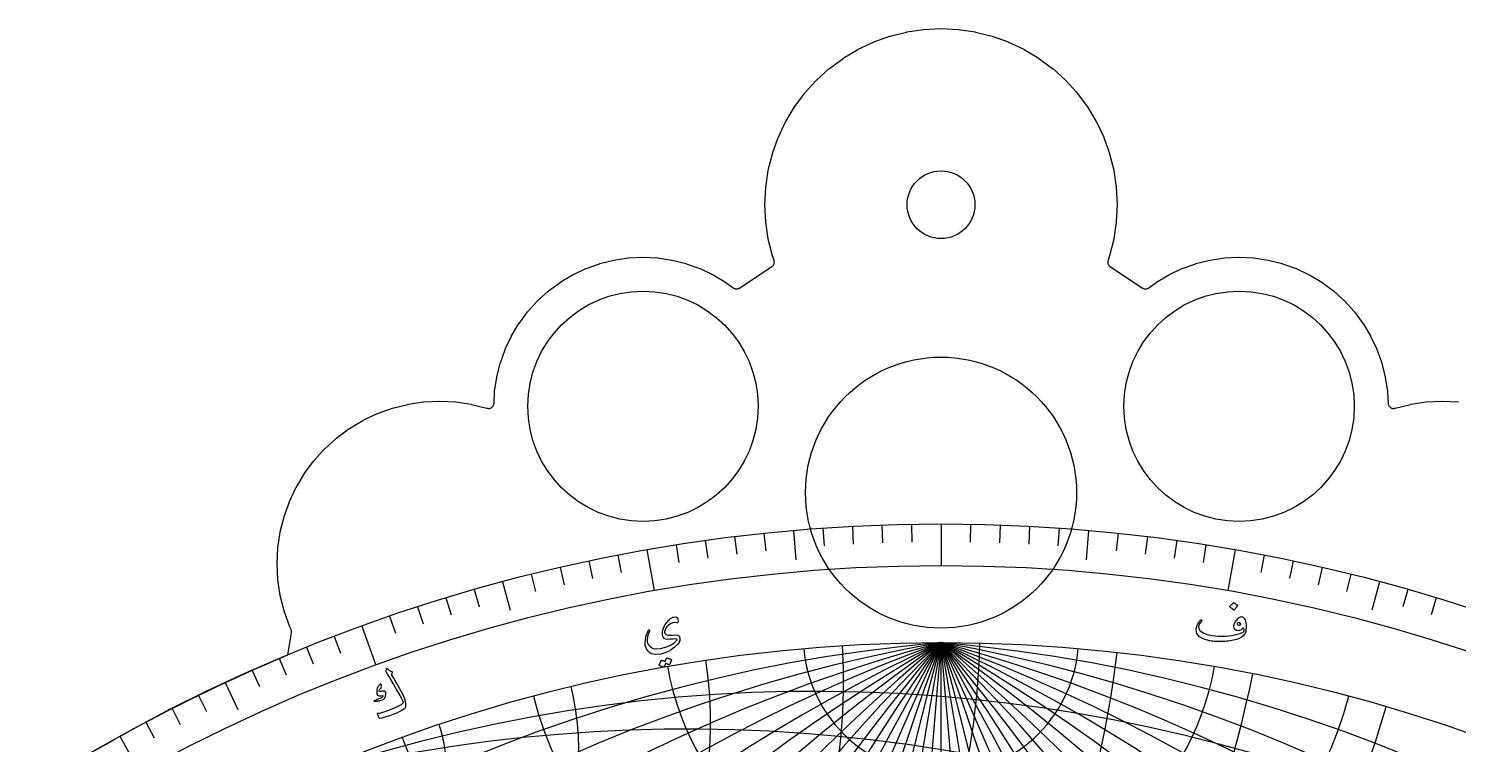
# Model space of a CAD drawing. Header units: millimetres. Extents: x -92 to 92, y -92 to 120.
# Drawn here: x -49.8 to 28.3, y 80.5 to 119.6 of the extents above; entities that cross this region are included whole.
import ezdxf

# ---------------------------------------------------------------- set-up
doc = ezdxf.new("R2010")
doc.units = ezdxf.units.MM
for name, color, linetype in [('CUT_INNER', 6, 'Continuous'), ('CUT_OUTER', 1, 'Continuous'), ('ENGRAVE', 7, 'Continuous'), ('ENGRAVE_FINE', 8, 'Continuous'), ('TEXT', 5, 'Continuous')]:
    doc.layers.add(name, color=color, linetype=linetype)

msp = doc.modelspace()

# ---------------------------------------------------------------- linework, layer by layer
at = {"layer": 'CUT_INNER'}
for centre, radius in [((0, 109.9377), 1.85), ((-16.28, 98.9302), 6.29), ((16.28, 98.9302), 6.29), ((0, 94.2127), 7.4)]:
    msp.add_circle(centre, radius, dxfattribs=at)
at = {"layer": 'CUT_OUTER'}
msp.add_lwpolyline([(-46.0861, 80.2018), (-45.5931, 80.483), (-45.0984, 80.7613), (-44.602, 81.0365), (-44.1039, 81.3086), (-43.6042, 81.5777), (-43.1028, 81.8437), (-42.5998, 82.1067), (-42.0952, 82.3665), (-41.589, 82.6232), (-41.0813, 82.8769), (-40.572, 83.1274), (-40.0612, 83.3748), (-39.5488, 83.619), (-39.035, 83.8601), (-38.5197, 84.098), (-38.003, 84.3328), (-37.4848, 84.5644), (-36.9652, 84.7928), (-36.4443, 85.018), (-35.9219, 85.24), (-35.6722, 85.3444), (-35.4693, 86.5616), (-35.4659, 86.5917), (-35.4655, 86.622), (-35.4681, 86.6523), (-35.4738, 86.6821), (-35.4825, 86.7111), (-35.4941, 86.7392), (-35.5809, 86.9228), (-35.5865, 86.9364), (-35.8751, 87.743), (-35.8794, 87.7571), (-36.0876, 88.5881), (-36.0905, 88.6025), (-36.2162, 89.45), (-36.2176, 89.4646), (-36.2596, 90.3203), (-36.2596, 90.335), (-36.2176, 91.1907), (-36.2162, 91.2053), (-36.0905, 92.0528), (-36.0876, 92.0672), (-35.8794, 92.8982), (-35.8751, 92.9123), (-35.5865, 93.7189), (-35.5809, 93.7325), (-35.2146, 94.507), (-35.2077, 94.52), (-34.7672, 95.2548), (-34.7591, 95.267), (-34.2487, 95.9551), (-34.2394, 95.9665), (-33.6641, 96.6013), (-33.6537, 96.6117), (-33.0189, 97.187), (-33.0075, 97.1964), (-32.3194, 97.7067), (-32.3071, 97.7149), (-31.5723, 98.1553), (-31.5593, 98.1623), (-30.7849, 98.5286), (-30.7713, 98.5342), (-29.9647, 98.8228), (-29.9506, 98.8271), (-29.1195, 99.0352), (-29.1051, 99.0381), (-28.2577, 99.1638), (-28.243, 99.1653), (-27.3874, 99.2073), (-27.3726, 99.2073), (-26.517, 99.1653), (-26.5023, 99.1638), (-25.6549, 99.0381), (-25.6405, 99.0352), (-24.8094, 98.8271), (-24.7986, 98.8238), (-24.7708, 98.8168), (-24.7424, 98.8125), (-24.7138, 98.8109), (-24.6852, 98.812), (-24.6568, 98.8159), (-24.6289, 98.8225), (-24.6017, 98.8317), (-24.5756, 98.8434), (-24.5507, 98.8576), (-24.5272, 98.8741), (-24.5055, 98.8928), (-24.4856, 98.9134), (-24.4678, 98.9359), (-24.4522, 98.96), (-24.439, 98.9854), (-24.4282, 99.012), (-24.4201, 99.0395), (-24.4146, 99.0676), (-24.4118, 99.0961), (-24.3812, 99.7207), (-24.3797, 99.7353), (-24.2647, 100.5109), (-24.2618, 100.5253), (-24.0713, 101.2859), (-24.067, 101.3), (-23.8029, 102.0383), (-23.7972, 102.0519), (-23.462, 102.7607), (-23.4551, 102.7736), (-23.0519, 103.4462), (-23.0438, 103.4584), (-22.5767, 104.0882), (-22.5674, 104.0996), (-22.0408, 104.6805), (-22.0304, 104.6909), (-21.4494, 105.2175), (-21.438, 105.2268), (-20.8083, 105.6939), (-20.796, 105.7021), (-20.1235, 106.1052), (-20.1105, 106.1121), (-19.4017, 106.4474), (-19.3881, 106.453), (-18.6499, 106.7172), (-18.6358, 106.7214), (-17.8752, 106.912), (-17.8608, 106.9148), (-17.0851, 107.0299), (-17.0705, 107.0313), (-16.2874, 107.0698), (-16.2726, 107.0698), (-15.4895, 107.0313), (-15.4749, 107.0299), (-14.6992, 106.9148), (-14.6848, 106.912), (-13.9242, 106.7214), (-13.9101, 106.7172), (-13.1719, 106.453), (-13.1583, 106.4474), (-12.4495, 106.1121), (-12.4365, 106.1052), (-11.764, 105.7021), (-11.7517, 105.6939), (-11.3504, 105.3963), (-11.325, 105.3793), (-11.2979, 105.3651), (-11.2696, 105.3537), (-11.2403, 105.3452), (-11.2102, 105.3397), (-11.1798, 105.3373), (-11.1492, 105.3381), (-11.1189, 105.3419), (-11.0892, 105.3488), (-11.0603, 105.3587), (-11.0325, 105.3714), (-11.0062, 105.387), (-9.2377, 106.5561), (-9.2148, 106.573), (-9.1935, 106.5919), (-9.1741, 106.6128), (-9.1567, 106.6354), (-9.1416, 106.6595), (-9.1288, 106.685), (-9.1186, 106.7116), (-9.1109, 106.739), (-9.1058, 106.7671), (-9.1034, 106.7955), (-9.1037, 106.8239), (-9.1067, 106.8523), (-9.1124, 106.8802), (-9.1207, 106.9075), (-9.2033, 107.1382), (-9.2076, 107.1523), (-9.4334, 108.0537), (-9.4362, 108.0682), (-9.5726, 108.9874), (-9.574, 109.0021), (-9.6196, 109.9303), (-9.6196, 109.945), (-9.574, 110.8732), (-9.5726, 110.8879), (-9.4362, 111.8071), (-9.4334, 111.8216), (-9.2076, 112.723), (-9.2033, 112.7371), (-8.8902, 113.6121), (-8.8846, 113.6257), (-8.4872, 114.4658), (-8.4803, 114.4788), (-8.0025, 115.2759), (-7.9944, 115.2882), (-7.4407, 116.0346), (-7.4314, 116.046), (-6.8073, 116.7346), (-6.7969, 116.745), (-6.1083, 117.3691), (-6.0969, 117.3784), (-5.3505, 117.932), (-5.3383, 117.9402), (-4.5412, 118.4179), (-4.5282, 118.4249), (-3.6881, 118.8222), (-3.6745, 118.8279), (-2.7995, 119.1409), (-2.7854, 119.1452), (-1.8839, 119.371), (-1.8695, 119.3739), (-0.9502, 119.5102), (-0.9356, 119.5117), (-0.0074, 119.5573), (0.0074, 119.5573), (0.9356, 119.5117), (0.9502, 119.5102), (1.8695, 119.3739), (1.8839, 119.371), (2.7854, 119.1452), (2.7995, 119.1409), (3.6745, 118.8279), (3.6881, 118.8222), (4.5282, 118.4249), (4.5412, 118.4179), (5.3383, 117.9402), (5.3505, 117.932), (6.0969, 117.3784), (6.1083, 117.3691), (6.7969, 116.745), (6.8073, 116.7346), (7.4314, 116.046), (7.4407, 116.0346), (7.9944, 115.2882), (8.0025, 115.2759), (8.4803, 114.4788), (8.4872, 114.4658), (8.8846, 113.6257), (8.8902, 113.6121), (9.2033, 112.7371), (9.2076, 112.723), (9.4334, 111.8216), (9.4362, 111.8071), (9.5726, 110.8879), (9.574, 110.8732), (9.6196, 109.945), (9.6196, 109.9303), (9.574, 109.0021), (9.5726, 108.9874), (9.4362, 108.0682), (9.4334, 108.0537), (9.2076, 107.1523), (9.2033, 107.1382), (9.1207, 106.9075), (9.1124, 106.8802), (9.1067, 106.8523), (9.1037, 106.8239), (9.1034, 106.7955), (9.1058, 106.7671), (9.1109, 106.739), (9.1186, 106.7116), (9.1288, 106.685), (9.1416, 106.6595), (9.1567, 106.6354), (9.1741, 106.6128), (9.1935, 106.5919), (9.2148, 106.573), (9.2377, 106.5561), (11.0062, 105.387), (11.0325, 105.3714), (11.0603, 105.3587), (11.0892, 105.3488), (11.1189, 105.3419), (11.1492, 105.3381), (11.1798, 105.3373), (11.2102, 105.3397), (11.2403, 105.3452), (11.2696, 105.3537), (11.2979, 105.3651), (11.325, 105.3793), (11.3504, 105.3963), (11.7517, 105.6939), (11.764, 105.7021), (12.4365, 106.1052), (12.4495, 106.1121), (13.1583, 106.4474), (13.1719, 106.453), (13.9101, 106.7172), (13.9242, 106.7214), (14.6848, 106.912), (14.6992, 106.9148), (15.4749, 107.0299), (15.4895, 107.0313), (16.2726, 107.0698), (16.2874, 107.0698), (17.0705, 107.0313), (17.0851, 107.0299), (17.8608, 106.9148), (17.8752, 106.912), (18.6358, 106.7214), (18.6499, 106.7172), (19.3881, 106.453), (19.4017, 106.4474), (20.1105, 106.1121), (20.1235, 106.1052), (20.796, 105.7021), (20.8083, 105.6939), (21.438, 105.2268), (21.4494, 105.2175), (22.0304, 104.6909), (22.0408, 104.6805), (22.5674, 104.0996), (22.5767, 104.0882), (23.0438, 103.4584), (23.0519, 103.4462), (23.4551, 102.7736), (23.462, 102.7607), (23.7972, 102.0519), (23.8029, 102.0383), (24.067, 101.3), (24.0713, 101.2859), (24.2618, 100.5253), (24.2647, 100.5109), (24.3797, 99.7353), (24.3812, 99.7207), (24.4118, 99.0961), (24.4146, 99.0676), (24.4201, 99.0395), (24.4282, 99.012), (24.439, 98.9854), (24.4522, 98.96), (24.4678, 98.9359), (24.4856, 98.9134), (24.5055, 98.8928), (24.5272, 98.8741), (24.5507, 98.8576), (24.5756, 98.8434), (24.6017, 98.8317), (24.6289, 98.8225), (24.6568, 98.8159), (24.6852, 98.812), (24.7138, 98.8109), (24.7424, 98.8125), (24.7708, 98.8168), (24.7986, 98.8238), (24.8094, 98.8271), (25.6405, 99.0352), (25.6549, 99.0381), (26.5023, 99.1638), (26.517, 99.1653), (27.3726, 99.2073), (27.3874, 99.2073), (28.243, 99.1653), (28.2577, 99.1638)], dxfattribs=at)
at = {"layer": 'ENGRAVE'}
for points in [[(-8.0619, 92.148), (-7.9208, 90.5354)], [(0, 92.5), (0, 90.2338)], [(8.0619, 92.148), (7.9208, 90.5354)], [(-16.0625, 91.0947), (-15.6689, 88.8629)], [(16.0625, 91.0947), (15.6689, 88.8629)], [(-23.9408, 89.3481), (-23.5218, 87.7845)], [(23.9408, 89.3481), (23.5218, 87.7845)], [(-31.6369, 86.9216), (-30.8618, 84.792)], [(0, -86.025), (0, 86.025)], [(-39.0922, 83.8335), (-38.4081, 82.3664)]]:
    msp.add_lwpolyline(points, dxfattribs=at)
for radius in [92.5, 90.2338, 86.025, 86.025]:
    msp.add_circle((0, 0), radius, dxfattribs=at)
for centre, radius, start, end in [((15.1685, 0), 87.3521, 100, 260), ((31.3105, 0), 91.5459, 110, 250), ((49.6666, 0), 99.3331, 120, 240), ((72.1835, 0), 112.2977, 130, 230), ((102.5206, 0), 133.8311, 140, 220), ((148.9997, 0), 172.05, 150, 210), ((236.3517, 0), 251.5203, 160, 200), ((487.872, 0), 495.3982, 170, 190), ((-487.872, 0), 495.3982, 350, 10), ((-236.3517, 0), 251.5203, 340, 20), ((-148.9997, 0), 172.05, 330, 30), ((-102.5206, 0), 133.8311, 320, 40), ((-72.1835, 0), 112.2977, 310, 50), ((-49.6666, 0), 99.3331, 300, 60), ((-31.3105, 0), 91.5459, 290, 70), ((-15.1685, 0), 87.3521, 280, 80), ((0, 87.3521), 15.1685, 190, 350), ((0, 91.5459), 31.3105, 200, 340)]:
    msp.add_arc(centre, radius, start, end, dxfattribs=at)
at = {"layer": 'ENGRAVE_FINE'}
for points in [[(-6.4525, 92.2747), (-6.3847, 91.3058)], [(-4.8411, 92.3732), (-4.7902, 91.4033)], [(-3.2282, 92.4437), (-3.1943, 91.473)], [(-1.6143, 92.4859), (-1.5974, 91.5148)], [(1.6143, 92.4859), (1.5974, 91.5148)], [(3.2282, 92.4437), (3.1943, 91.473)], [(4.8411, 92.3732), (4.7902, 91.4033)], [(6.4525, 92.2747), (6.3847, 91.3058)], [(-12.8735, 91.5998), (-12.7383, 90.638)], [(-11.2729, 91.8105), (-11.1545, 90.8465)], [(-9.6689, 91.9933), (-9.5674, 91.0273)], [(9.6689, 91.9933), (9.5674, 91.0273)], [(11.2729, 91.8105), (11.1545, 90.8465)], [(12.8735, 91.5998), (12.7383, 90.638)], [(-17.6498, 90.8005), (-17.4645, 89.8471)], [(-14.4702, 91.3612), (-14.3183, 90.4019)], [(14.4702, 91.3612), (14.3183, 90.4019)], [(17.6498, 90.8005), (17.4645, 89.8471)], [(-20.808, 90.1292), (-20.5895, 89.1829)], [(-19.2318, 90.4787), (-19.0299, 89.5286)], [(19.2318, 90.4787), (19.0299, 89.5286)], [(20.808, 90.1292), (20.5895, 89.1829)], [(-22.3778, 89.7524), (-22.1428, 88.81)], [(22.3778, 89.7524), (22.1428, 88.81)], [(-27.0444, 88.4582), (-26.7604, 87.5294)], [(-25.4965, 88.9167), (-25.2287, 87.9831)], [(25.4965, 88.9167), (25.2287, 87.9831)], [(27.0444, 88.4582), (26.7604, 87.5294)], [(-30.1151, 87.4605), (-29.7988, 86.5421)], [(-28.5841, 87.9727), (-28.2839, 87.049)], [(-33.149, 86.3562), (-32.801, 85.4494)], [(-36.1426, 85.1467), (-35.7631, 84.2527)], [(-34.6511, 85.7645), (-34.2873, 84.864)], [(-37.6231, 84.503), (-37.2281, 83.6157)], [(-40.5493, 83.1384), (-40.1236, 82.2655)], [(-41.9941, 82.4181), (-41.5532, 81.5527)], [(-43.4261, 81.6727), (-42.9701, 80.8151)], [(-44.8449, 80.9023), (-44.374, 80.0528)]]:
    msp.add_lwpolyline(points, dxfattribs=at)
for centre, radius, start, end in [((7.5262, 0), 86.3536, 95, 265), ((23.0503, 0), 89.0596, 105, 255), ((-37.9751, 86.9904), 40.1141, 228.583333, 358.583333), ((40.1141, 0), 94.9181, 115, 245), ((60.2354, 0), 105.0171, 125, 235), ((86.025, 0), 121.6577, 135, 225), ((122.8564, 0), 149.98, 145, 215), ((184.4812, 0), 203.5525, 155, 205), ((321.0497, 0), 332.3751, 165, 195), ((983.2702, 0), 987.0262, 175, 185), ((-983.2702, 0), 987.0262, 355, 5), ((-321.0497, 0), 332.3751, 345, 15), ((-184.4812, 0), 203.5525, 335, 25), ((-122.8564, 0), 149.98, 325, 35), ((-86.025, 0), 121.6577, 315, 45), ((-60.2354, 0), 105.0171, 305, 55), ((-40.1141, 0), 94.9181, 295, 65), ((-23.0503, 0), 89.0596, 285, 75), ((-7.5262, 0), 86.3536, 275, 85), ((-39.7414, 91.0367), 49.6666, 233.583333, 353.583333), ((-36.6259, 83.8999), 31.3105, 223.583333, 3.583333), ((0, 86.3536), 7.5262, 185, 355), ((-35.6312, 81.6213), 23.0503, 218.583333, 8.583333), ((-42.0155, 96.246), 60.2354, 238.583333, 348.583333), ((-34.948, 80.0564), 15.1685, 213.583333, 13.583333), ((-6.8976, -3.0111), 86.3536, 298.583333, 108.583334), ((0, 89.0596), 23.0503, 195, 345), ((-44.9283, 102.9185), 72.1835, 243.583333, 343.583333), ((-34.5486, 79.1413), 7.5262, 208.583333, 18.583334), ((-13.9016, -6.0687), 87.3521, 303.583333, 103.583333)]:
    msp.add_arc(centre, radius, start, end, dxfattribs=at)
at = {"layer": 'TEXT'}
for points in [[(15.9655, 88.201), (15.9701, 88.2041), (15.9761, 88.2054), (15.9833, 88.2049), (15.9918, 88.2026), (16.0484, 88.1672), (16.1005, 88.127), (16.148, 88.0821), (16.191, 88.0324), (16.1947, 88.0254), (16.1957, 88.0188), (16.194, 88.0127), (16.1896, 88.0072), (15.9995, 87.7999), (15.993, 87.7953), (15.9858, 87.7953), (15.9777, 87.7997), (15.9688, 87.8087), (15.9611, 87.8165), (15.9489, 87.8282), (15.9322, 87.844), (15.911, 87.8638), (15.8848, 87.8876), (15.8532, 87.9156), (15.8164, 87.9477), (15.7742, 87.9839), (15.7687, 87.9897), (15.7664, 87.9949), (15.7673, 87.9995), (15.7712, 88.0036)], [(-14.4352, 87.099), (-14.5412, 87.1157), (-14.6535, 87.0983), (-14.7719, 87.0467), (-14.8964, 86.9609), (-14.9719, 86.8863), (-15.0309, 86.8026), (-15.0734, 86.7098), (-15.0996, 86.6078), (-15.1005, 86.5882), (-15.0975, 86.5684), (-15.0905, 86.5486), (-15.0795, 86.5286), (-15.0191, 86.4712), (-14.9285, 86.4356), (-14.8076, 86.4218), (-14.6565, 86.4297), (-14.5077, 86.4387), (-14.3967, 86.4281), (-14.3237, 86.3979), (-14.2886, 86.3484), (-14.2671, 86.236), (-14.2725, 86.1319), (-14.3048, 86.036), (-14.364, 85.9484), (-14.5652, 85.753), (-14.7874, 85.596), (-15.0309, 85.477), (-15.2961, 85.3959), (-15.5955, 85.3632), (-15.8334, 85.4126), (-16.01, 85.5447), (-16.1253, 85.7597), (-16.1531, 85.8844), (-16.1607, 86.024), (-16.1481, 86.1786), (-16.115, 86.3482), (-16.1013, 86.3961), (-16.0868, 86.4426), (-16.0714, 86.4877), (-16.0551, 86.5314), (-16.0378, 86.5738), (-16.0192, 86.6153), (-15.9995, 86.6558), (-15.9786, 86.6953), (-15.9665, 86.7123), (-15.9544, 86.7204), (-15.9424, 86.7199), (-15.9303, 86.7106), (-15.9221, 86.6977), (-15.9182, 86.6841), (-15.9186, 86.6697), (-15.9232, 86.6545), (-16.0123, 86.427), (-16.053, 86.229), (-16.0459, 86.0607), (-15.9911, 85.9219), (-15.8731, 85.7868), (-15.7217, 85.704), (-15.5367, 85.6733), (-15.318, 85.6943), (-15.0456, 85.7655), (-14.8065, 85.8661), (-14.6004, 85.9965), (-14.4273, 86.157), (-14.4174, 86.1697), (-14.4148, 86.1813), (-14.4194, 86.1916), (-14.4314, 86.2007), (-14.4761, 86.2139), (-14.5505, 86.2188), (-14.6548, 86.2155), (-14.7888, 86.2037), (-14.9262, 86.1971), (-15.0343, 86.2105), (-15.1131, 86.2441), (-15.1628, 86.2978), (-15.1933, 86.3658), (-15.2115, 86.4395), (-15.2171, 86.5191), (-15.2103, 86.6044), (-15.1695, 86.7767), (-15.0995, 86.941), (-15.0002, 87.097), (-14.8715, 87.2449), (-14.8366, 87.2806), (-14.8022, 87.3122), (-14.7683, 87.3398), (-14.7349, 87.3634), (-14.7022, 87.383), (-14.6704, 87.3988), (-14.6396, 87.4109), (-14.6098, 87.4193), (-14.4893, 87.428), (-14.408, 87.3885), (-14.366, 87.3007), (-14.3632, 87.1649), (-14.3716, 87.1268), (-14.3864, 87.1031), (-14.4076, 87.0938), (-14.4352, 87.099)], [(16.3976, 87.4396), (16.4606, 87.4323), (16.5178, 87.397), (16.5692, 87.3337), (16.6149, 87.2423), (16.6492, 87.1281), (16.6668, 86.9963), (16.6677, 86.847), (16.6518, 86.6802), (16.6422, 86.6204), (16.6275, 86.566), (16.6079, 86.5169), (16.5833, 86.4732), (16.5105, 86.3904), (16.4116, 86.317), (16.2868, 86.2527), (16.1361, 86.1976), (16.0527, 86.1744), (15.9672, 86.1538), (15.8797, 86.1356), (15.7901, 86.1199), (15.6982, 86.1067), (15.6039, 86.0961), (15.5072, 86.088), (15.408, 86.0825), (15.3088, 86.0792), (15.2122, 86.0779), (15.1182, 86.0787), (15.0268, 86.0815), (14.9377, 86.0865), (14.8509, 86.0941), (14.7663, 86.1042), (14.6839, 86.1168), (14.3459, 86.2025), (14.1087, 86.3343), (13.972, 86.513), (13.9363, 86.7392), (13.9421, 86.7894), (13.9542, 86.8457), (13.9724, 86.9083), (13.9967, 86.9769), (14.0303, 87.0513), (14.0718, 87.1219), (14.121, 87.1889), (14.1781, 87.2523), (14.1862, 87.2593), (14.1952, 87.2638), (14.2049, 87.2658), (14.2153, 87.2653), (14.225, 87.2623), (14.2323, 87.257), (14.2372, 87.2492), (14.2398, 87.2391), (14.24, 87.2283), (14.238, 87.2187), (14.2339, 87.2103), (14.2275, 87.203), (14.117, 87.0523), (14.0664, 86.9165), (14.0754, 86.7956), (14.1438, 86.6897), (14.3117, 86.5633), (14.5324, 86.4681), (14.8059, 86.4038), (15.1326, 86.3699), (15.2778, 86.3654), (15.4245, 86.3676), (15.5726, 86.3764), (15.7223, 86.3919), (15.8733, 86.414), (16.0256, 86.4429), (16.179, 86.4784), (16.3338, 86.5207), (16.4175, 86.5497), (16.4834, 86.5856), (16.5316, 86.6284), (16.5619, 86.6783), (16.5581, 86.7173), (16.5476, 86.7544), (16.5303, 86.7895), (16.5062, 86.8228), (16.5029, 86.8248), (16.4983, 86.8235), (16.4922, 86.8189), (16.4847, 86.811), (16.4268, 86.7482), (16.3668, 86.7041), (16.3049, 86.6788), (16.2409, 86.672), (16.1299, 86.6912), (16.0506, 86.7394), (16.0029, 86.8167), (15.9869, 86.9231), (16.0038, 87.0114), (16.0533, 87.114), (16.1357, 87.2308), (16.251, 87.3618), (16.2856, 87.393), (16.3216, 87.4163), (16.3589, 87.4319), (16.3976, 87.4396)], [(16.3503, 86.999), (16.3643, 87.0107), (16.3702, 87.0239), (16.368, 87.0387), (16.3576, 87.055), (16.3112, 87.0984), (16.2662, 87.1151), (16.2226, 87.1053), (16.1805, 87.069), (16.1736, 87.0567), (16.1705, 87.0453), (16.1712, 87.0348), (16.1756, 87.0253), (16.2139, 86.9898), (16.2558, 86.9737), (16.3012, 86.9767), (16.3503, 86.999)], [(-14.9897, 85.1703), (-14.9866, 85.1748), (-14.9817, 85.1781), (-14.975, 85.18), (-14.9665, 85.1807), (-14.9346, 85.1746), (-14.9035, 85.1671), (-14.8732, 85.1583), (-14.8436, 85.1482), (-14.8145, 85.1365), (-14.7857, 85.1233), (-14.7573, 85.1083), (-14.7291, 85.0917), (-14.7233, 85.0862), (-14.72, 85.0798), (-14.7194, 85.0726), (-14.7213, 85.0645), (-14.8257, 84.8046), (-14.8291, 84.8008), (-14.835, 84.7998), (-14.8432, 84.8016), (-14.854, 84.806), (-14.8616, 84.8106), (-14.8737, 84.8165), (-14.8903, 84.8238), (-14.9115, 84.8325), (-14.9375, 84.8428), (-14.9684, 84.8547), (-15.0043, 84.8684), (-15.0452, 84.8837), (-15.1276, 84.6813), (-15.1319, 84.6747), (-15.1384, 84.6722), (-15.1472, 84.6736), (-15.1583, 84.679), (-15.1679, 84.6836), (-15.1829, 84.6905), (-15.2034, 84.6995), (-15.2294, 84.7108), (-15.2612, 84.7241), (-15.2992, 84.7396), (-15.3435, 84.757), (-15.394, 84.7765), (-15.3996, 84.7803), (-15.4025, 84.7846), (-15.4027, 84.7893), (-15.4004, 84.7945), (-15.2928, 85.0463), (-15.2898, 85.0509), (-15.2849, 85.0541), (-15.2782, 85.0561), (-15.2697, 85.0569), (-15.2428, 85.053), (-15.2165, 85.0477), (-15.1907, 85.0409), (-15.1653, 85.0326), (-15.1406, 85.023), (-15.1164, 85.0122), (-15.0929, 85.0004), (-15.0699, 84.9875)], [(-30.2332, 84.5946), (-30.205, 84.569), (-30.1766, 84.5454), (-30.148, 84.5236), (-30.1193, 84.5038), (-30.0903, 84.486), (-30.0608, 84.4702), (-30.0307, 84.4565), (-30.0001, 84.4449), (-29.987, 84.4368), (-29.9794, 84.4248), (-29.9771, 84.4088), (-29.9801, 84.3888), (-30.0027, 84.281), (-30.0045, 84.2695), (-30.0054, 84.2601), (-30.0053, 84.2526), (-30.0042, 84.2472), (-29.8698, 84.0253), (-29.7501, 83.8242), (-29.6452, 83.6438), (-29.555, 83.4841), (-29.4795, 83.3453), (-29.4192, 83.2276), (-29.3738, 83.131), (-29.3433, 83.0555), (-29.2922, 82.9107), (-29.2786, 82.8639), (-29.2671, 82.8162), (-29.2577, 82.7674), (-29.2505, 82.7178), (-29.2456, 82.667), (-29.2432, 82.6152), (-29.2433, 82.5623), (-29.2459, 82.5083), (-29.3096, 82.407), (-29.4873, 82.2901), (-29.7789, 82.1569), (-30.184, 82.0062), (-30.3123, 81.9639), (-30.4321, 81.9278), (-30.5435, 81.8981), (-30.6465, 81.8746), (-30.6569, 81.8752), (-30.6654, 81.8785), (-30.672, 81.8845), (-30.6768, 81.8934), (-30.6963, 81.9373), (-30.7137, 81.9775), (-30.7291, 82.0137), (-30.7424, 82.0462), (-30.7538, 82.0752), (-30.7634, 82.101), (-30.7712, 82.1238), (-30.7772, 82.1435), (-30.78, 82.1548), (-30.7784, 82.1623), (-30.7725, 82.166), (-30.7622, 82.1659), (-30.686, 82.1707), (-30.5922, 82.1884), (-30.4806, 82.2188), (-30.3513, 82.2618), (-29.9692, 82.402), (-29.6764, 82.5285), (-29.473, 82.6423), (-29.3593, 82.744), (-29.3914, 82.8338), (-29.4676, 82.9907), (-29.5882, 83.2145), (-29.7533, 83.5051), (-29.9216, 83.795), (-30.0501, 84.0137), (-30.1387, 84.1615), (-30.1871, 84.2384), (-30.2011, 84.2592), (-30.2142, 84.2786), (-30.2265, 84.2967), (-30.2378, 84.3134), (-30.2481, 84.3287), (-30.2574, 84.3422), (-30.2656, 84.354), (-30.2729, 84.3641), (-30.2869, 84.3867), (-30.2961, 84.4098), (-30.3003, 84.4335), (-30.2997, 84.4577), (-30.2826, 84.5902), (-30.2806, 84.5995), (-30.2773, 84.6063), (-30.2727, 84.6106), (-30.2668, 84.6125), (-30.2583, 84.6112), (-30.2498, 84.6078), (-30.2415, 84.6022), (-30.2332, 84.5946)], [(-30.6143, 83.7639), (-30.6085, 83.7652), (-30.6028, 83.7648), (-30.5974, 83.7626), (-30.5921, 83.7587), (-30.5893, 83.7545), (-30.5871, 83.7497), (-30.5856, 83.7442), (-30.5846, 83.7381), (-30.5901, 83.5593), (-30.592, 83.5406), (-30.5955, 83.5256), (-30.6008, 83.5141), (-30.6078, 83.5061), (-30.6413, 83.4819), (-30.668, 83.4564), (-30.6879, 83.4297), (-30.701, 83.4017), (-30.7012, 83.3896), (-30.6914, 83.3802), (-30.6717, 83.3737), (-30.6421, 83.37), (-30.6234, 83.3704), (-30.6043, 83.3714), (-30.5848, 83.3729), (-30.5648, 83.375), (-30.5442, 83.3778), (-30.5229, 83.3812), (-30.5007, 83.3853), (-30.4777, 83.3902), (-30.391, 83.3866), (-30.3437, 83.3316), (-30.3355, 83.2251), (-30.3664, 83.0673), (-30.3845, 83.0171), (-30.405, 82.9756), (-30.4277, 82.9429), (-30.4528, 82.9188), (-30.4832, 82.9), (-30.5276, 82.8805), (-30.586, 82.8604), (-30.6584, 82.8397), (-30.6956, 82.8299), (-30.7315, 82.8218), (-30.7658, 82.8155), (-30.7988, 82.811), (-30.8301, 82.8077), (-30.8595, 82.8051), (-30.8872, 82.8032), (-30.9129, 82.8019), (-30.9301, 82.8045), (-30.9436, 82.8097), (-30.9534, 82.8175), (-30.9596, 82.8279), (-30.9621, 82.8402), (-30.9597, 82.8505), (-30.9523, 82.8589), (-30.94, 82.8654), (-30.8999, 82.8835), (-30.8541, 82.9033), (-30.8026, 82.9247), (-30.7454, 82.9478), (-30.6387, 82.9908), (-30.5568, 83.0283), (-30.4998, 83.0603), (-30.4676, 83.087), (-30.4641, 83.0922), (-30.4632, 83.0978), (-30.4649, 83.1036), (-30.4692, 83.1097), (-30.4734, 83.113), (-30.4796, 83.1151), (-30.4879, 83.116), (-30.4983, 83.1157), (-30.5917, 83.1048), (-30.6314, 83.1018), (-30.667, 83.1038), (-30.6985, 83.1105), (-30.7259, 83.1221), (-30.7514, 83.1381), (-30.7701, 83.1575), (-30.7821, 83.1802), (-30.7873, 83.2062), (-30.7945, 83.3923), (-30.7681, 83.5473), (-30.708, 83.6712), (-30.6143, 83.7639)]]:
    msp.add_lwpolyline(points, close=True, dxfattribs=at)

doc.saveas('drawing.dxf')
